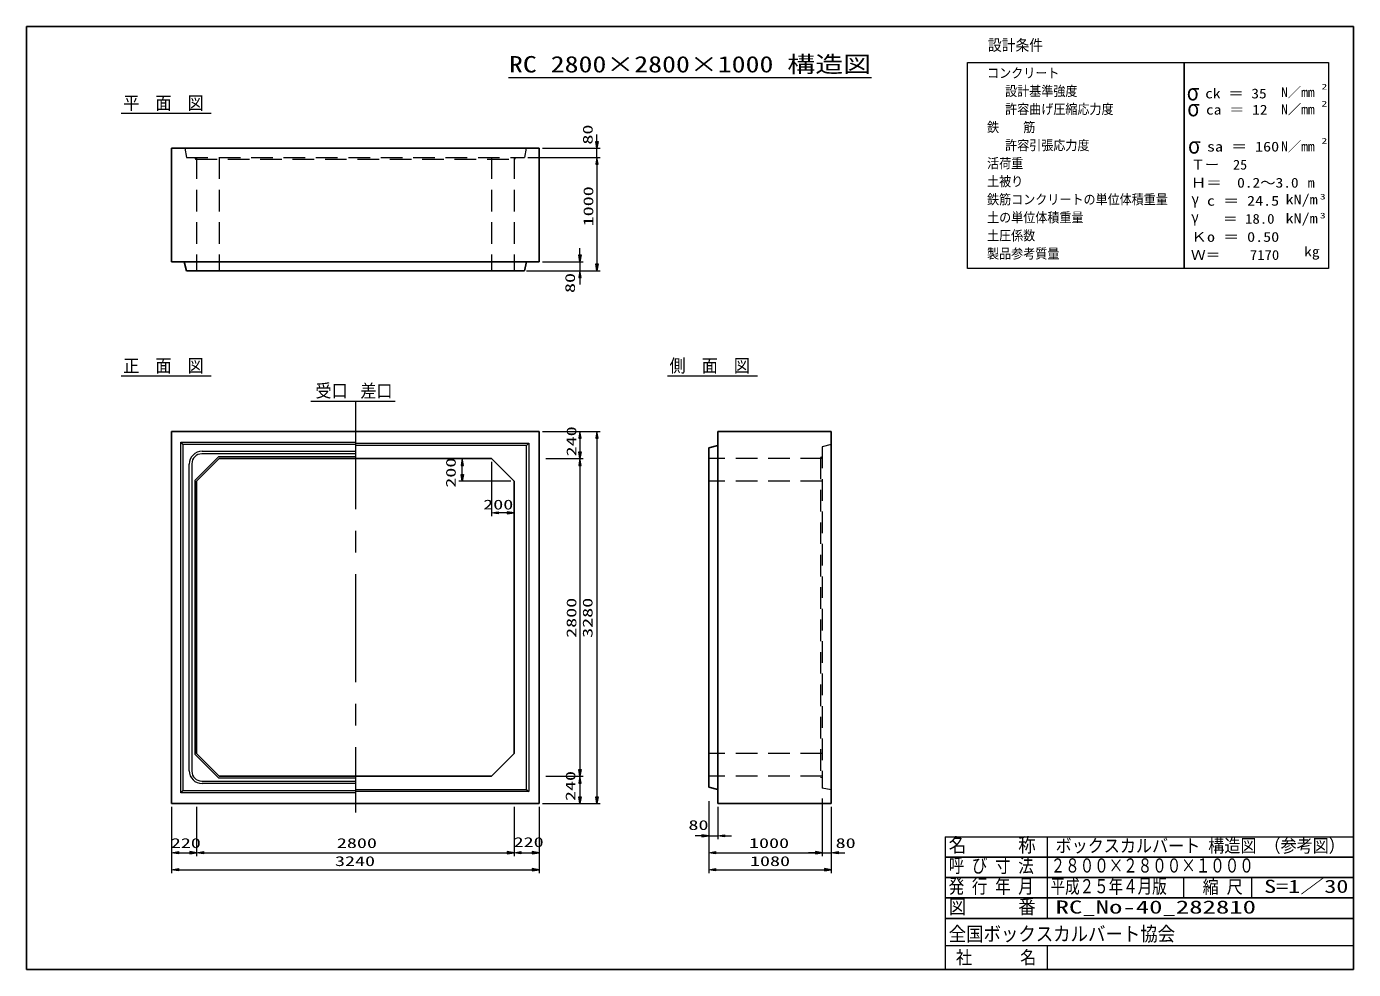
# Model space of a CAD drawing. Units: millimetres on the paper. Extents: x 15 to 405, y 10 to 287.
import ezdxf
from ezdxf.enums import TextEntityAlignment as Align

# ---------------------------------------------------------------- set-up
doc = ezdxf.new("R2010")
doc.units = ezdxf.units.MM
doc.linetypes.add('USER1', pattern=[9.525, 6.35, -3.175])
doc.linetypes.add('USER2', pattern=[50.8, 31.75, -6.35, 6.35, -6.35])
doc.layers.add('0001_02', color=2, linetype='Continuous')
for name, color, linetype, lineweight in [('0_4', 6, 'Continuous', 13), ('BOX', 40, 'Continuous', 13), ('SUNPO', 1, 'Continuous', 13), ('TEXT', 2, 'Continuous', 13)]:
    doc.layers.add(name, color=color, linetype=linetype, lineweight=lineweight)
doc.styles.add('ＭＳ ゴシック', font='')
doc.styles.get('ＭＳ ゴシック').set_extended_font_data('MS Gothic')

msp = doc.modelspace()

# ---------------------------------------------------------------- hatches: boundary and pattern name
at = {"layer": 'SUNPO'}
for points in [[(182.31, 253.246), (182.976, 253.246), (182.643, 251.246)], [(182.31, 246.579), (182.976, 246.579), (182.643, 248.579)], [(182.31, 246.579), (182.976, 246.579), (182.643, 248.579)], [(177.31, 219.912), (177.976, 219.912), (177.643, 217.912)], [(177.31, 213.246), (177.976, 213.246), (177.643, 215.246)], [(182.31, 217.246), (182.976, 217.246), (182.643, 215.246)], [(177.31, 166.079), (177.976, 166.079), (177.643, 168.079)], [(182.31, 166.079), (182.976, 166.079), (182.643, 168.079)], [(142.723, 158.079), (143.389, 158.079), (143.056, 160.079)], [(177.31, 162.079), (177.976, 162.079), (177.643, 160.079)], [(177.31, 158.079), (177.976, 158.079), (177.643, 160.079)], [(142.723, 155.412), (143.389, 155.412), (143.056, 153.412)], [(153.643, 144.478), (153.643, 143.812), (151.643, 144.145)], [(156.31, 144.478), (156.31, 143.812), (158.31, 144.145)], [(177.31, 68.746), (177.976, 68.746), (177.643, 66.746)], [(177.31, 64.746), (177.976, 64.746), (177.643, 66.746)], [(177.31, 60.746), (177.976, 60.746), (177.643, 58.746)], [(182.31, 60.746), (182.976, 60.746), (182.643, 58.746)], [(213.51, 49.578), (213.51, 48.911), (215.51, 49.244)], [(220.176, 49.578), (220.176, 48.911), (218.176, 49.244)], [(59.643, 44.627), (59.643, 43.961), (57.643, 44.294)], [(62.976, 44.627), (62.976, 43.961), (64.976, 44.294)], [(66.976, 44.627), (66.976, 43.961), (64.976, 44.294)], [(156.31, 44.627), (156.31, 43.961), (158.31, 44.294)], [(160.31, 44.627), (160.31, 43.961), (158.31, 44.294)], [(163.643, 44.627), (163.643, 43.961), (165.643, 44.294)], [(217.51, 44.627), (217.51, 43.961), (215.51, 44.294)], [(246.843, 44.627), (246.843, 43.961), (248.843, 44.294)], [(246.843, 44.627), (246.843, 43.961), (248.843, 44.294)], [(253.51, 44.627), (253.51, 43.961), (251.51, 44.294)], [(59.643, 39.627), (59.643, 38.961), (57.643, 39.294)], [(163.643, 39.627), (163.643, 38.961), (165.643, 39.294)], [(217.51, 39.627), (217.51, 38.961), (215.51, 39.294)], [(249.51, 39.627), (249.51, 38.961), (251.51, 39.294)]]:
    msp.add_hatch(color=256, dxfattribs=at).paths.add_polyline_path(points)

# ---------------------------------------------------------------- linework, layer by layer
at = {"layer": '0_4', "lineweight": 25}
for p, q in [((405, 287), (15, 287)), ((15, 287), (15, 10)), ((405, 10), (405, 287)), ((15, 10), (405, 10))]:
    msp.add_line(p, q, dxfattribs=at)
at = {"layer": '0_4'}
for p, q in [((285, 49), (405, 49)), ((285, 49), (285, 10)), ((315, 49), (315, 25)), ((285, 43), (405, 43)), ((405, 43), (285, 43)), ((285, 37), (405, 37)), ((405, 37), (285, 37)), ((355, 37), (355, 31)), ((375, 37), (375, 31)), ((285, 31), (405, 31)), ((405, 31), (285, 31)), ((285, 25), (405, 25)), ((405, 25), (285, 25)), ((285, 17), (405, 17)), ((315, 17), (315, 10))]:
    msp.add_line(p, q, dxfattribs=at)
at = {"layer": 'BOX', "color": 6, "lineweight": 25}
for p, q in [((57.643, 217.912), (57.643, 251.246)), ((57.643, 251.246), (165.643, 251.246)), ((165.643, 251.246), (165.643, 217.912)), ((165.643, 217.912), (57.643, 217.912)), ((61.31, 217.912), (61.976, 215.246)), ((61.976, 215.246), (161.31, 215.246)), ((161.976, 217.912), (161.31, 215.246)), ((57.643, 58.746), (57.643, 168.079)), ((57.643, 168.079), (165.643, 168.079)), ((165.643, 168.079), (165.643, 58.746)), ((218.176, 58.73), (218.176, 168.079)), ((218.176, 168.079), (251.51, 168.079)), ((251.51, 168.079), (251.51, 58.73)), ((218.176, 163.912), (215.51, 163.246)), ((64.976, 153.412), (71.643, 160.079)), ((71.643, 160.079), (151.643, 160.079)), ((151.643, 160.079), (158.31, 153.412)), ((215.51, 163.246), (215.51, 63.579)), ((64.976, 73.412), (64.976, 153.412)), ((158.31, 153.412), (158.31, 73.412)), ((71.643, 66.746), (64.976, 73.412)), ((158.31, 73.412), (151.643, 66.746)), ((151.643, 66.746), (71.643, 66.746)), ((218.176, 62.912), (215.51, 63.579)), ((165.643, 58.746), (57.643, 58.746)), ((251.51, 58.73), (218.176, 58.73))]:
    msp.add_line(p, q, dxfattribs=at)
at = {"layer": 'BOX', "color": 2, "linetype": 'USER1'}
for p, q in [((61.476, 251.246), (61.976, 248.579)), ((161.81, 251.246), (161.31, 248.579)), ((61.976, 248.579), (161.31, 248.579)), ((64.454, 248.579), (64.63, 248.079)), ((64.63, 248.079), (158.543, 248.079)), ((64.976, 248.579), (64.976, 215.246)), ((71.643, 248.579), (71.643, 215.246)), ((151.643, 248.579), (151.643, 215.246)), ((158.31, 248.579), (158.31, 215.246)), ((158.543, 248.079), (158.758, 248.579)), ((251.51, 164.246), (248.843, 163.579)), ((248.843, 160.079), (215.51, 160.079)), ((248.843, 160.597), (248.343, 160.398)), ((248.343, 160.398), (248.343, 66.519)), ((248.843, 163.579), (248.843, 63.246)), ((248.843, 153.412), (215.51, 153.412)), ((248.843, 73.412), (215.51, 73.412)), ((248.843, 66.746), (215.51, 66.746)), ((248.343, 66.519), (248.843, 66.342)), ((251.51, 62.746), (248.843, 63.246))]:
    msp.add_line(p, q, dxfattribs=at)
at = {"layer": 'BOX', "color": 2}
msp.add_line((98.56, 176.948), (123.31, 176.948), dxfattribs=at)
at = {"layer": 'BOX', "color": 2, "linetype": 'USER2'}
msp.add_line((111.643, 176.948), (111.643, 56.105), dxfattribs=at)
at = {"layer": 'BOX'}
for p, q in [((60.31, 164.912), (60.976, 164.246)), ((60.31, 61.912), (60.31, 164.912)), ((60.31, 164.912), (111.643, 164.912)), ((111.643, 164.246), (60.976, 164.246)), ((60.976, 164.246), (60.976, 62.579)), ((111.643, 164.579), (162.643, 164.579)), ((161.976, 163.912), (111.643, 163.912)), ((161.976, 163.912), (162.643, 164.579)), ((161.976, 62.912), (161.976, 163.912)), ((162.643, 164.579), (162.643, 62.246)), ((71.436, 160.579), (64.476, 153.619)), ((111.643, 161.479), (66.476, 161.479)), ((66.61, 162.212), (111.643, 162.212)), ((111.643, 160.579), (71.436, 160.579)), ((62.843, 68.379), (62.843, 158.446)), ((63.576, 158.579), (63.576, 68.246)), ((64.476, 153.619), (64.476, 73.205)), ((64.476, 73.205), (71.436, 66.246)), ((60.976, 62.579), (60.31, 61.912)), ((60.976, 62.579), (111.643, 62.579)), ((66.476, 65.346), (111.643, 65.346)), ((111.643, 64.612), (66.61, 64.612)), ((71.436, 66.246), (111.643, 66.246)), ((111.643, 62.912), (161.976, 62.912)), ((161.976, 62.912), (162.643, 62.246)), ((111.643, 61.912), (60.31, 61.912)), ((162.643, 62.246), (111.643, 62.246))]:
    msp.add_line(p, q, dxfattribs=at)
for centre, radius, start, end in [((66.61, 158.446), 3.767, 90, 180), ((66.476, 158.579), 2.9, 90, 180), ((66.61, 68.379), 3.767, 180, 270), ((66.476, 68.246), 2.9, 180, 270)]:
    msp.add_arc(centre, radius, start, end, dxfattribs=at)
at = {"layer": 'SUNPO'}
for p, q in [((182.643, 253.246), (182.643, 255.246)), ((166.643, 251.246), (183.643, 251.246)), ((182.643, 248.579), (182.643, 251.246)), ((162.31, 248.579), (183.643, 248.579)), ((162.31, 248.579), (183.643, 248.579)), ((182.643, 246.579), (182.643, 217.246)), ((182.643, 246.579), (182.643, 244.579)), ((177.643, 219.912), (177.643, 221.912)), ((161.976, 215.246), (178.643, 215.246)), ((161.976, 215.246), (183.643, 215.246)), ((166.643, 217.912), (178.643, 217.912)), ((177.643, 217.912), (177.643, 215.246)), ((177.643, 213.246), (177.643, 211.246)), ((166.643, 168.079), (183.643, 168.079)), ((166.643, 168.079), (178.643, 168.079)), ((177.643, 166.079), (177.643, 162.079)), ((182.643, 166.079), (182.643, 60.746)), ((150.643, 160.079), (142.056, 160.079)), ((167.643, 160.079), (178.643, 160.079)), ((167.643, 160.079), (178.643, 160.079)), ((143.056, 155.412), (143.056, 158.079)), ((151.643, 159.079), (151.643, 143.145)), ((177.643, 158.079), (177.643, 68.746)), ((157.31, 153.412), (142.056, 153.412)), ((158.31, 152.412), (158.31, 143.145)), ((156.31, 144.145), (153.643, 144.145)), ((167.643, 66.746), (178.643, 66.746)), ((167.643, 66.746), (178.643, 66.746)), ((177.643, 64.746), (177.643, 60.746)), ((166.643, 58.746), (183.643, 58.746)), ((166.643, 58.746), (178.643, 58.746)), ((215.51, 59.412), (215.51, 43.294)), ((215.51, 59.412), (215.51, 38.294)), ((215.51, 59.412), (215.51, 48.244)), ((248.843, 60.246), (248.843, 43.294)), ((248.843, 60.246), (248.843, 43.294)), ((57.643, 57.746), (57.643, 38.294)), ((57.643, 57.746), (57.643, 43.294)), ((64.976, 57.746), (64.976, 43.294)), ((64.976, 55.412), (64.976, 43.294)), ((158.31, 57.746), (158.31, 43.294)), ((158.31, 56.246), (158.31, 43.294)), ((165.643, 57.746), (165.643, 38.294)), ((165.643, 57.746), (165.643, 43.294)), ((218.176, 57.73), (218.176, 48.244)), ((251.51, 57.73), (251.51, 43.294)), ((251.51, 57.73), (251.51, 38.294)), ((213.51, 49.244), (211.51, 49.244)), ((215.51, 49.244), (218.176, 49.244)), ((220.176, 49.244), (222.176, 49.244)), ((59.643, 44.294), (62.976, 44.294)), ((66.976, 44.294), (156.31, 44.294)), ((160.31, 44.294), (163.643, 44.294)), ((217.51, 44.294), (246.843, 44.294)), ((246.843, 44.294), (244.843, 44.294)), ((248.843, 44.294), (251.51, 44.294)), ((253.51, 44.294), (255.51, 44.294)), ((59.643, 39.294), (163.643, 39.294)), ((217.51, 39.294), (249.51, 39.294))]:
    msp.add_line(p, q, dxfattribs=at)
for points in [[(182.31, 253.246), (182.976, 253.246), (182.643, 251.246)], [(182.31, 246.579), (182.976, 246.579), (182.643, 248.579)], [(182.31, 246.579), (182.976, 246.579), (182.643, 248.579)], [(177.31, 219.912), (177.976, 219.912), (177.643, 217.912)], [(177.31, 213.246), (177.976, 213.246), (177.643, 215.246)], [(182.31, 217.246), (182.976, 217.246), (182.643, 215.246)], [(177.31, 166.079), (177.976, 166.079), (177.643, 168.079)], [(182.31, 166.079), (182.976, 166.079), (182.643, 168.079)], [(142.723, 158.079), (143.389, 158.079), (143.056, 160.079)], [(177.31, 162.079), (177.976, 162.079), (177.643, 160.079)], [(177.31, 158.079), (177.976, 158.079), (177.643, 160.079)], [(142.723, 155.412), (143.389, 155.412), (143.056, 153.412)], [(153.643, 144.478), (153.643, 143.812), (151.643, 144.145)], [(156.31, 144.478), (156.31, 143.812), (158.31, 144.145)], [(177.31, 68.746), (177.976, 68.746), (177.643, 66.746)], [(177.31, 64.746), (177.976, 64.746), (177.643, 66.746)], [(177.31, 60.746), (177.976, 60.746), (177.643, 58.746)], [(182.31, 60.746), (182.976, 60.746), (182.643, 58.746)], [(213.51, 49.578), (213.51, 48.911), (215.51, 49.244)], [(220.176, 49.578), (220.176, 48.911), (218.176, 49.244)], [(59.643, 44.627), (59.643, 43.961), (57.643, 44.294)], [(62.976, 44.627), (62.976, 43.961), (64.976, 44.294)], [(66.976, 44.627), (66.976, 43.961), (64.976, 44.294)], [(156.31, 44.627), (156.31, 43.961), (158.31, 44.294)], [(160.31, 44.627), (160.31, 43.961), (158.31, 44.294)], [(163.643, 44.627), (163.643, 43.961), (165.643, 44.294)], [(217.51, 44.627), (217.51, 43.961), (215.51, 44.294)], [(246.843, 44.627), (246.843, 43.961), (248.843, 44.294)], [(246.843, 44.627), (246.843, 43.961), (248.843, 44.294)], [(253.51, 44.627), (253.51, 43.961), (251.51, 44.294)], [(59.643, 39.627), (59.643, 38.961), (57.643, 39.294)], [(163.643, 39.627), (163.643, 38.961), (165.643, 39.294)], [(217.51, 39.627), (217.51, 38.961), (215.51, 39.294)], [(249.51, 39.627), (249.51, 38.961), (251.51, 39.294)]]:
    msp.add_lwpolyline(points, close=True, dxfattribs=at)
at = {"layer": 'TEXT', "color": 6}
for p, q in [((291.544, 276.444), (355.204, 276.444)), ((291.544, 215.961), (291.544, 276.444)), ((355.204, 276.444), (355.204, 215.961)), ((355.204, 215.961), (355.204, 276.444)), ((355.204, 276.444), (397.645, 276.444)), ((397.645, 276.444), (397.645, 215.961)), ((355.204, 215.961), (291.544, 215.961)), ((397.645, 215.961), (355.204, 215.961))]:
    msp.add_line(p, q, dxfattribs=at)
at = {"layer": 'TEXT', "color": 3}
for p, q in [((156.667, 272), (263.333, 272)), ((42.817, 261.579), (69.221, 261.579)), ((42.817, 184.412), (69.246, 184.412)), ((203.361, 184.412), (229.839, 184.412))]:
    msp.add_line(p, q, dxfattribs=at)

# ---------------------------------------------------------------- texts
at = {"layer": '0001_02', "style": 'ＭＳ ゴシック'}
for s, height, width, p in [('設計条件', 3.299, 0.9, (297.575, 278.903)), ('コンクリート', 2.886, 0.9, (297.313, 271.048)), ('設計基準強度', 2.886, 0.9, (302.618, 265.742)), ('2', 1.649, 1.5, (395.602, 268.025)), ('2', 1.649, 1.5, (395.602, 263.007)), ('鉄\u3000\u3000筋', 2.886, 0.9, (297.313, 255.132)), ('許容引張応力度', 2.886, 0.9, (302.618, 249.827)), ('2', 1.649, 1.5, (395.602, 252.11)), ('活荷重', 2.886, 0.9, (297.313, 244.522)), ('土被り', 2.886, 0.9, (297.313, 239.217)), ('鉄筋コンクリートの単位体積重量', 2.886, 0.9, (297.313, 233.912)), ('土の単位体積重量', 2.886, 0.9, (297.313, 228.607)), ('γ', 3.299, 0.9, (357.301, 228.392)), ('    ＝ 18.0', 2.886, 1.1, (358.024, 228.199)), ('土圧係数', 2.886, 0.9, (297.313, 223.302)), ('Ｋo ＝ 0.50', 2.886, 1.2, (357.231, 222.894)), ('   kg', 2.886, 1.15, (383.756, 218.589)), ('製品参考質量', 2.886, 0.9, (297.313, 217.997)), ('Ｗ＝\u3000\u30007170', 2.886, 1.1, (357.231, 217.589))]:
    msp.add_text(s, height=height, dxfattribs=dict(at, width=width)).set_placement(p, align=Align.BOTTOM_LEFT)
msp.add_text('    m', height=2.886, dxfattribs=at).set_placement((383.756, 238.809), align=Align.BOTTOM_LEFT)
at = {"layer": 'SUNPO', "color": 2, "style": 'ＭＳ ゴシック', "width": 1.5}
for s, p in [('80', (182.253, 252.317)), ('1000', (182.432, 228.303)), ('80', (177.069, 208.718)), ('240', (177.465, 160.725)), ('200', (142.019, 151.52)), ('2800', (177.465, 107.411)), ('3280', (182.21, 107.411)), ('240', (177.186, 59.465))]:
    msp.add_text(s, height=2.886, rotation=90, dxfattribs=at).set_placement(p, align=Align.BOTTOM_LEFT)
for s, p in [('200', (149.224, 144.258)), ('80', (209.544, 50.109)), ('220', (57.4, 44.809)), ('2800', (106.21, 44.809)), ('220', (158.156, 45.088)), ('1000', (227.347, 44.809)), ('80', (252.804, 44.809)), ('3240', (105.651, 39.509)), ('1080', (227.626, 39.509))]:
    msp.add_text(s, height=2.886, dxfattribs=at).set_placement(p, align=Align.BOTTOM_LEFT)
at = {"layer": 'TEXT', "style": 'ＭＳ ゴシック', "width": 1.25}
msp.add_text('RC 2800×2800×1000 構造図', height=4.811, dxfattribs=at).set_placement((210, 272.075), align=Align.BOTTOM_CENTER)
at = {"layer": 'TEXT', "style": 'ＭＳ ゴシック'}
for p in [(383.756, 265.4), (383.756, 260.381), (383.756, 249.485)]:
    msp.add_text('N／mm', height=2.886, dxfattribs=at).set_placement(p, align=Align.BOTTOM_LEFT)
for s, height, width, p in [('平\u3000面\u3000図', 3.848, 0.9, (43.442, 261.464)), ('σ', 4.948, 0.9, (355.981, 263.807)), ('  ck ＝ 35', 2.886, 1.15, (356.909, 265.029)), ('許容曲げ圧縮応力度', 2.886, 0.9, (302.618, 260.437)), ('σ', 4.948, 0.9, (356.135, 259.136)), ('  ca ＝ 12', 2.886, 1.15, (357.154, 260.259)), ('σ', 4.948, 0.9, (356.364, 248.188)), ('  sa ＝ 160', 2.886, 1.2, (357.231, 249.419)), ('Ｔー\u300025', 2.886, 1.05, (357.231, 244.114)), ('Ｈ＝\u30000.2～3.0', 2.886, 1.15, (357.231, 238.809)), ('γ', 3.299, 0.9, (357.365, 233.704)), ('  c ＝ 24.5', 2.886, 1.2, (357.231, 233.504)), ('kN/m', 2.886, 1.2, (385.038, 233.883)), ('3', 1.649, 1.5, (395.139, 235.711)), ('kN/m', 2.886, 1.2, (385.038, 228.334)), ('3', 1.649, 1.5, (395.139, 230.162)), ('正\u3000面\u3000図', 3.848, 0.9, (43.442, 184.297)), ('側\u3000面\u3000図', 3.848, 0.9, (203.986, 184.297)), ('受口', 3.848, 0.9, (99.936, 176.932)), ('差口', 3.848, 0.9, (113.111, 176.882)), ('名      称', 4.169, 0.9, (286.042, 43.212)), ('ボックスカルバート 構造図 （参考図）', 3.848, 0.9, (317.458, 43.26)), ('呼 び 寸 法', 4.169, 0.8, (286.042, 37.212)), ('２８００×２８００×１０００', 4.169, 0.75, (316.014, 37.212)), ('発 行 年 月', 4.169, 0.8, (286.042, 31.116)), ('平成２５年４月版', 4.169, 0.75, (315.989, 31.116)), ('縮 尺', 3.848, 0.9, (360.659, 31.177)), ('S=1／30', 3.848, 1.35, (378.752, 31.346)), ('図      番', 4.169, 0.9, (286.042, 25.116)), ('RC_No-40_282810', 3.848, 1.5, (317.458, 25.26)), ('全国ボックスカルバート協会', 4.169, 0.9, (286.042, 17.116)), ('社\u3000\u3000\u3000名', 3.848, 0.9, (288.156, 10.468))]:
    msp.add_text(s, height=height, dxfattribs=dict(at, width=width)).set_placement(p, align=Align.BOTTOM_LEFT)

doc.saveas('drawing.dxf')
